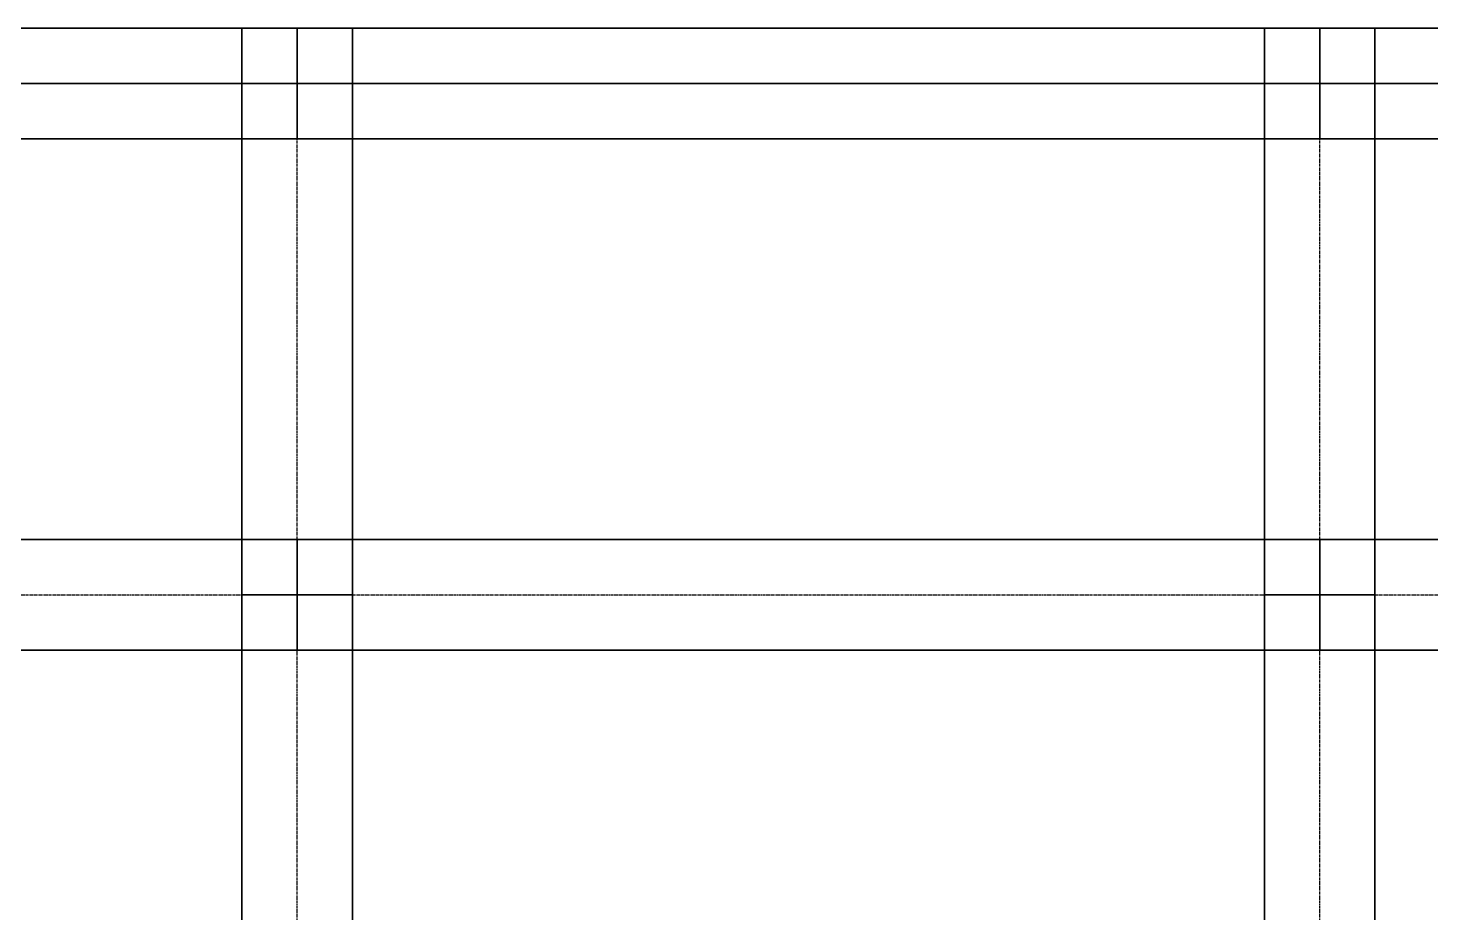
# Model space of a CAD drawing. Extents: x -12 to 2097, y 100 to 3117.
# Drawn here: x 292.6 to 597.2, y 2924.9 to 3116.9 of the extents above; entities that cross this region are included whole.
import ezdxf

# ---------------------------------------------------------------- set-up
doc = ezdxf.new("R2010")
doc.units = 0
doc.header["$MEASUREMENT"] = 0
doc.linetypes.add('Center', pattern=[2, 1.25, -0.25, 0.25, -0.25])
for name, color, linetype in [('BEAM', 5, 'CONTINUOUS'), ('CENTERLINES', 7, 'CONTINUOUS'), ('COLS', 5, 'CONTINUOUS'), ('SLAB', 6, 'CONTINUOUS')]:
    doc.layers.add(name, color=color, linetype=linetype)

msp = doc.modelspace()

# ---------------------------------------------------------------- linework, layer by layer
at = {"layer": 'BEAM', "color": 5, "linetype": 'CONTINUOUS'}
for points in [[(240, 3116.916, 600), (240, 3116.916, 624), (351, 3116.916, 624), (351, 3116.916, 600)], [(240, 3116.916, 624), (240, 3092.916, 624), (351, 3092.916, 624), (351, 3116.916, 624)], [(240, 3092.916, 600), (240, 3116.916, 600), (351, 3116.916, 600), (351, 3092.916, 600)], [(240, 3116.916, 468), (240, 3116.916, 492), (351, 3116.916, 492), (351, 3116.916, 468)], [(240, 3116.916, 492), (240, 3092.916, 492), (351, 3092.916, 492), (351, 3116.916, 492)], [(240, 3092.916, 468), (240, 3116.916, 468), (351, 3116.916, 468), (351, 3092.916, 468)], [(240, 3116.916, 336), (240, 3116.916, 360), (351, 3116.916, 360), (351, 3116.916, 336)], [(240, 3116.916, 360), (240, 3092.916, 360), (351, 3092.916, 360), (351, 3116.916, 360)], [(240, 3092.916, 336), (240, 3116.916, 336), (351, 3116.916, 336), (351, 3092.916, 336)], [(240, 3116.916, 204), (240, 3116.916, 228), (351, 3116.916, 228), (351, 3116.916, 204)], [(240, 3116.916, 228), (240, 3092.916, 228), (351, 3092.916, 228), (351, 3116.916, 228)], [(240, 3092.916, 204), (240, 3116.916, 204), (351, 3116.916, 204), (351, 3092.916, 204)], [(240, 3116.916, 60), (240, 3116.916, 84), (351, 3116.916, 84), (351, 3116.916, 60)], [(240, 3116.916, 84), (240, 3092.916, 84), (351, 3092.916, 84), (351, 3116.916, 84)], [(240, 3092.916, 60), (240, 3116.916, 60), (351, 3116.916, 60), (351, 3092.916, 60)], [(351, 3116.916, 600), (351, 3116.916, 624), (573, 3116.916, 624), (573, 3116.916, 600)], [(351, 3116.916, 624), (351, 3092.916, 624), (573, 3092.916, 624), (573, 3116.916, 624)], [(351, 3092.916, 600), (351, 3116.916, 600), (573, 3116.916, 600), (573, 3092.916, 600)], [(351, 3116.916, 468), (351, 3116.916, 492), (573, 3116.916, 492), (573, 3116.916, 468)], [(351, 3116.916, 492), (351, 3092.916, 492), (573, 3092.916, 492), (573, 3116.916, 492)], [(351, 3092.916, 468), (351, 3116.916, 468), (573, 3116.916, 468), (573, 3092.916, 468)], [(351, 3116.916, 336), (351, 3116.916, 360), (573, 3116.916, 360), (573, 3116.916, 336)], [(351, 3116.916, 360), (351, 3092.916, 360), (573, 3092.916, 360), (573, 3116.916, 360)], [(351, 3092.916, 336), (351, 3116.916, 336), (573, 3116.916, 336), (573, 3092.916, 336)], [(351, 3116.916, 204), (351, 3116.916, 228), (573, 3116.916, 228), (573, 3116.916, 204)], [(351, 3116.916, 228), (351, 3092.916, 228), (573, 3092.916, 228), (573, 3116.916, 228)], [(351, 3092.916, 204), (351, 3116.916, 204), (573, 3116.916, 204), (573, 3092.916, 204)], [(351, 3116.916, 60), (351, 3116.916, 84), (573, 3116.916, 84), (573, 3116.916, 60)], [(351, 3116.916, 84), (351, 3092.916, 84), (573, 3092.916, 84), (573, 3116.916, 84)], [(351, 3092.916, 60), (351, 3116.916, 60), (573, 3116.916, 60), (573, 3092.916, 60)], [(351, 3116.916), (351, 3116.916, 24), (573, 3116.916, 24), (573, 3116.916)], [(351, 3116.916, 24), (351, 3092.916, 24), (573, 3092.916, 24), (573, 3116.916, 24)], [(351, 3092.916), (351, 3116.916), (573, 3116.916), (573, 3092.916)], [(573, 3116.916, 600), (573, 3116.916, 624), (744, 3116.916, 624), (744, 3116.916, 600)], [(573, 3116.916, 624), (573, 3092.916, 624), (744, 3092.916, 624), (744, 3116.916, 624)], [(573, 3092.916, 600), (573, 3116.916, 600), (744, 3116.916, 600), (744, 3092.916, 600)], [(573, 3116.916, 468), (573, 3116.916, 492), (744, 3116.916, 492), (744, 3116.916, 468)], [(573, 3116.916, 492), (573, 3092.916, 492), (744, 3092.916, 492), (744, 3116.916, 492)], [(573, 3092.916, 468), (573, 3116.916, 468), (744, 3116.916, 468), (744, 3092.916, 468)], [(573, 3116.916, 336), (573, 3116.916, 360), (744, 3116.916, 360), (744, 3116.916, 336)], [(573, 3116.916, 360), (573, 3092.916, 360), (744, 3092.916, 360), (744, 3116.916, 360)], [(573, 3092.916, 336), (573, 3116.916, 336), (744, 3116.916, 336), (744, 3092.916, 336)], [(573, 3116.916, 204), (573, 3116.916, 228), (744, 3116.916, 228), (744, 3116.916, 204)], [(573, 3116.916, 228), (573, 3092.916, 228), (744, 3092.916, 228), (744, 3116.916, 228)], [(573, 3092.916, 204), (573, 3116.916, 204), (744, 3116.916, 204), (744, 3092.916, 204)], [(573, 3116.916, 60), (573, 3116.916, 84), (744, 3116.916, 84), (744, 3116.916, 60)], [(573, 3116.916, 84), (573, 3092.916, 84), (744, 3092.916, 84), (744, 3116.916, 84)], [(573, 3092.916, 60), (573, 3116.916, 60), (744, 3116.916, 60), (744, 3092.916, 60)], [(339, 2993.916, 600), (339, 2993.916, 624), (339, 3104.916, 624), (339, 3104.916, 600)], [(339, 2993.916, 624), (363, 2993.916, 624), (363, 3104.916, 624), (339, 3104.916, 624)], [(363, 2993.916, 600), (339, 2993.916, 600), (339, 3104.916, 600), (363, 3104.916, 600)], [(339, 2993.916, 468), (339, 2993.916, 492), (339, 3104.916, 492), (339, 3104.916, 468)], [(339, 2993.916, 492), (363, 2993.916, 492), (363, 3104.916, 492), (339, 3104.916, 492)], [(363, 2993.916, 468), (339, 2993.916, 468), (339, 3104.916, 468), (363, 3104.916, 468)], [(339, 2993.916, 336), (339, 2993.916, 360), (339, 3104.916, 360), (339, 3104.916, 336)], [(339, 2993.916, 360), (363, 2993.916, 360), (363, 3104.916, 360), (339, 3104.916, 360)], [(363, 2993.916, 336), (339, 2993.916, 336), (339, 3104.916, 336), (363, 3104.916, 336)], [(339, 2993.916, 204), (339, 2993.916, 228), (339, 3104.916, 228), (339, 3104.916, 204)], [(339, 2993.916, 228), (363, 2993.916, 228), (363, 3104.916, 228), (339, 3104.916, 228)], [(363, 2993.916, 204), (339, 2993.916, 204), (339, 3104.916, 204), (363, 3104.916, 204)], [(339, 2993.916, 60), (339, 2993.916, 84), (339, 3104.916, 84), (339, 3104.916, 60)], [(339, 2993.916, 84), (363, 2993.916, 84), (363, 3104.916, 84), (339, 3104.916, 84)], [(363, 2993.916, 60), (339, 2993.916, 60), (339, 3104.916, 60), (363, 3104.916, 60)], [(363, 2993.916, 624), (363, 2993.916, 600), (363, 3104.916, 600), (363, 3104.916, 624)], [(363, 2993.916, 492), (363, 2993.916, 468), (363, 3104.916, 468), (363, 3104.916, 492)], [(363, 2993.916, 360), (363, 2993.916, 336), (363, 3104.916, 336), (363, 3104.916, 360)], [(363, 2993.916, 228), (363, 2993.916, 204), (363, 3104.916, 204), (363, 3104.916, 228)], [(363, 2993.916, 84), (363, 2993.916, 60), (363, 3104.916, 60), (363, 3104.916, 84)], [(561, 2993.916, 600), (561, 2993.916, 624), (561, 3104.916, 624), (561, 3104.916, 600)], [(561, 2993.916, 624), (585, 2993.916, 624), (585, 3104.916, 624), (561, 3104.916, 624)], [(585, 2993.916, 600), (561, 2993.916, 600), (561, 3104.916, 600), (585, 3104.916, 600)], [(561, 2993.916, 468), (561, 2993.916, 492), (561, 3104.916, 492), (561, 3104.916, 468)], [(561, 2993.916, 492), (585, 2993.916, 492), (585, 3104.916, 492), (561, 3104.916, 492)], [(585, 2993.916, 468), (561, 2993.916, 468), (561, 3104.916, 468), (585, 3104.916, 468)], [(561, 2993.916, 336), (561, 2993.916, 360), (561, 3104.916, 360), (561, 3104.916, 336)], [(561, 2993.916, 360), (585, 2993.916, 360), (585, 3104.916, 360), (561, 3104.916, 360)], [(585, 2993.916, 336), (561, 2993.916, 336), (561, 3104.916, 336), (585, 3104.916, 336)], [(561, 2993.916, 204), (561, 2993.916, 228), (561, 3104.916, 228), (561, 3104.916, 204)], [(561, 2993.916, 228), (585, 2993.916, 228), (585, 3104.916, 228), (561, 3104.916, 228)], [(585, 2993.916, 204), (561, 2993.916, 204), (561, 3104.916, 204), (585, 3104.916, 204)], [(561, 2993.916, 60), (561, 2993.916, 84), (561, 3104.916, 84), (561, 3104.916, 60)], [(561, 2993.916, 84), (585, 2993.916, 84), (585, 3104.916, 84), (561, 3104.916, 84)], [(585, 2993.916, 60), (561, 2993.916, 60), (561, 3104.916, 60), (585, 3104.916, 60)], [(585, 2993.916, 624), (585, 2993.916, 600), (585, 3104.916, 600), (585, 3104.916, 624)], [(585, 2993.916, 492), (585, 2993.916, 468), (585, 3104.916, 468), (585, 3104.916, 492)], [(585, 2993.916, 360), (585, 2993.916, 336), (585, 3104.916, 336), (585, 3104.916, 360)], [(585, 2993.916, 228), (585, 2993.916, 204), (585, 3104.916, 204), (585, 3104.916, 228)], [(585, 2993.916, 84), (585, 2993.916, 60), (585, 3104.916, 60), (585, 3104.916, 84)], [(240, 3092.916, 624), (240, 3092.916, 600), (351, 3092.916, 600), (351, 3092.916, 624)], [(240, 3092.916, 492), (240, 3092.916, 468), (351, 3092.916, 468), (351, 3092.916, 492)], [(240, 3092.916, 360), (240, 3092.916, 336), (351, 3092.916, 336), (351, 3092.916, 360)], [(240, 3092.916, 228), (240, 3092.916, 204), (351, 3092.916, 204), (351, 3092.916, 228)], [(240, 3092.916, 84), (240, 3092.916, 60), (351, 3092.916, 60), (351, 3092.916, 84)], [(351, 3092.916, 624), (351, 3092.916, 600), (573, 3092.916, 600), (573, 3092.916, 624)], [(351, 3092.916, 492), (351, 3092.916, 468), (573, 3092.916, 468), (573, 3092.916, 492)], [(351, 3092.916, 360), (351, 3092.916, 336), (573, 3092.916, 336), (573, 3092.916, 360)], [(351, 3092.916, 228), (351, 3092.916, 204), (573, 3092.916, 204), (573, 3092.916, 228)], [(351, 3092.916, 84), (351, 3092.916, 60), (573, 3092.916, 60), (573, 3092.916, 84)], [(351, 3092.916, 24), (351, 3092.916), (573, 3092.916), (573, 3092.916, 24)], [(573, 3092.916, 624), (573, 3092.916, 600), (744, 3092.916, 600), (744, 3092.916, 624)], [(573, 3092.916, 492), (573, 3092.916, 468), (744, 3092.916, 468), (744, 3092.916, 492)], [(573, 3092.916, 360), (573, 3092.916, 336), (744, 3092.916, 336), (744, 3092.916, 360)], [(573, 3092.916, 228), (573, 3092.916, 204), (744, 3092.916, 204), (744, 3092.916, 228)], [(573, 3092.916, 84), (573, 3092.916, 60), (744, 3092.916, 60), (744, 3092.916, 84)], [(240, 3005.916, 600), (240, 3005.916, 624), (351, 3005.916, 624), (351, 3005.916, 600)], [(240, 3005.916, 624), (240, 2981.916, 624), (351, 2981.916, 624), (351, 3005.916, 624)], [(240, 2981.916, 600), (240, 3005.916, 600), (351, 3005.916, 600), (351, 2981.916, 600)], [(240, 3005.916, 468), (240, 3005.916, 492), (351, 3005.916, 492), (351, 3005.916, 468)], [(240, 3005.916, 492), (240, 2981.916, 492), (351, 2981.916, 492), (351, 3005.916, 492)], [(240, 2981.916, 468), (240, 3005.916, 468), (351, 3005.916, 468), (351, 2981.916, 468)], [(240, 3005.916, 336), (240, 3005.916, 360), (351, 3005.916, 360), (351, 3005.916, 336)], [(240, 3005.916, 360), (240, 2981.916, 360), (351, 2981.916, 360), (351, 3005.916, 360)], [(240, 2981.916, 336), (240, 3005.916, 336), (351, 3005.916, 336), (351, 2981.916, 336)], [(240, 3005.916, 204), (240, 3005.916, 228), (351, 3005.916, 228), (351, 3005.916, 204)], [(240, 3005.916, 228), (240, 2981.916, 228), (351, 2981.916, 228), (351, 3005.916, 228)], [(240, 2981.916, 204), (240, 3005.916, 204), (351, 3005.916, 204), (351, 2981.916, 204)], [(240, 3005.916, 60), (240, 3005.916, 84), (351, 3005.916, 84), (351, 3005.916, 60)], [(240, 3005.916, 84), (240, 2981.916, 84), (351, 2981.916, 84), (351, 3005.916, 84)], [(240, 2981.916, 60), (240, 3005.916, 60), (351, 3005.916, 60), (351, 2981.916, 60)], [(351, 3005.916, 600), (351, 3005.916, 624), (573, 3005.916, 624), (573, 3005.916, 600)], [(351, 3005.916, 624), (351, 2981.916, 624), (573, 2981.916, 624), (573, 3005.916, 624)], [(351, 2981.916, 600), (351, 3005.916, 600), (573, 3005.916, 600), (573, 2981.916, 600)], [(351, 3005.916, 468), (351, 3005.916, 492), (573, 3005.916, 492), (573, 3005.916, 468)], [(351, 3005.916, 492), (351, 2981.916, 492), (573, 2981.916, 492), (573, 3005.916, 492)], [(351, 2981.916, 468), (351, 3005.916, 468), (573, 3005.916, 468), (573, 2981.916, 468)], [(351, 3005.916, 336), (351, 3005.916, 360), (573, 3005.916, 360), (573, 3005.916, 336)], [(351, 3005.916, 360), (351, 2981.916, 360), (573, 2981.916, 360), (573, 3005.916, 360)], [(351, 2981.916, 336), (351, 3005.916, 336), (573, 3005.916, 336), (573, 2981.916, 336)], [(351, 3005.916, 204), (351, 3005.916, 228), (573, 3005.916, 228), (573, 3005.916, 204)], [(351, 3005.916, 228), (351, 2981.916, 228), (573, 2981.916, 228), (573, 3005.916, 228)], [(351, 2981.916, 204), (351, 3005.916, 204), (573, 3005.916, 204), (573, 2981.916, 204)], [(351, 3005.916, 60), (351, 3005.916, 84), (573, 3005.916, 84), (573, 3005.916, 60)], [(351, 3005.916, 84), (351, 2981.916, 84), (573, 2981.916, 84), (573, 3005.916, 84)], [(351, 2981.916, 60), (351, 3005.916, 60), (573, 3005.916, 60), (573, 2981.916, 60)], [(351, 3005.916), (351, 3005.916, 24), (573, 3005.916, 24), (573, 3005.916)], [(351, 3005.916, 24), (351, 2981.916, 24), (573, 2981.916, 24), (573, 3005.916, 24)], [(351, 2981.916), (351, 3005.916), (573, 3005.916), (573, 2981.916)], [(573, 3005.916, 600), (573, 3005.916, 624), (744, 3005.916, 624), (744, 3005.916, 600)], [(573, 3005.916, 624), (573, 2981.916, 624), (744, 2981.916, 624), (744, 3005.916, 624)], [(573, 2981.916, 600), (573, 3005.916, 600), (744, 3005.916, 600), (744, 2981.916, 600)], [(573, 3005.916, 468), (573, 3005.916, 492), (744, 3005.916, 492), (744, 3005.916, 468)], [(573, 3005.916, 492), (573, 2981.916, 492), (744, 2981.916, 492), (744, 3005.916, 492)], [(573, 2981.916, 468), (573, 3005.916, 468), (744, 3005.916, 468), (744, 2981.916, 468)], [(573, 3005.916, 336), (573, 3005.916, 360), (744, 3005.916, 360), (744, 3005.916, 336)], [(573, 3005.916, 360), (573, 2981.916, 360), (744, 2981.916, 360), (744, 3005.916, 360)], [(573, 2981.916, 336), (573, 3005.916, 336), (744, 3005.916, 336), (744, 2981.916, 336)], [(573, 3005.916, 204), (573, 3005.916, 228), (744, 3005.916, 228), (744, 3005.916, 204)], [(573, 3005.916, 228), (573, 2981.916, 228), (744, 2981.916, 228), (744, 3005.916, 228)], [(573, 2981.916, 204), (573, 3005.916, 204), (744, 3005.916, 204), (744, 2981.916, 204)], [(573, 3005.916, 60), (573, 3005.916, 84), (744, 3005.916, 84), (744, 3005.916, 60)], [(573, 3005.916, 84), (573, 2981.916, 84), (744, 2981.916, 84), (744, 3005.916, 84)], [(573, 2981.916, 60), (573, 3005.916, 60), (744, 3005.916, 60), (744, 2981.916, 60)], [(339, 2908.92, 600), (339, 2908.92, 624), (339, 2993.916, 624), (339, 2993.916, 600)], [(339, 2908.92, 624), (363, 2908.92, 624), (363, 2993.916, 624), (339, 2993.916, 624)], [(363, 2908.92, 600), (339, 2908.92, 600), (339, 2993.916, 600), (363, 2993.916, 600)], [(339, 2908.92, 468), (339, 2908.92, 492), (339, 2993.916, 492), (339, 2993.916, 468)], [(339, 2908.92, 492), (363, 2908.92, 492), (363, 2993.916, 492), (339, 2993.916, 492)], [(363, 2908.92, 468), (339, 2908.92, 468), (339, 2993.916, 468), (363, 2993.916, 468)], [(339, 2908.92, 336), (339, 2908.92, 360), (339, 2993.916, 360), (339, 2993.916, 336)], [(339, 2908.92, 360), (363, 2908.92, 360), (363, 2993.916, 360), (339, 2993.916, 360)], [(363, 2908.92, 336), (339, 2908.92, 336), (339, 2993.916, 336), (363, 2993.916, 336)], [(339, 2908.92, 204), (339, 2908.92, 228), (339, 2993.916, 228), (339, 2993.916, 204)], [(339, 2908.92, 228), (363, 2908.92, 228), (363, 2993.916, 228), (339, 2993.916, 228)], [(363, 2908.92, 204), (339, 2908.92, 204), (339, 2993.916, 204), (363, 2993.916, 204)], [(339, 2908.92, 60), (339, 2908.92, 84), (339, 2993.916, 84), (339, 2993.916, 60)], [(339, 2908.92, 84), (363, 2908.92, 84), (363, 2993.916, 84), (339, 2993.916, 84)], [(363, 2908.92, 60), (339, 2908.92, 60), (339, 2993.916, 60), (363, 2993.916, 60)], [(363, 2908.92, 624), (363, 2908.92, 600), (363, 2993.916, 600), (363, 2993.916, 624)], [(363, 2908.92, 492), (363, 2908.92, 468), (363, 2993.916, 468), (363, 2993.916, 492)], [(363, 2908.92, 360), (363, 2908.92, 336), (363, 2993.916, 336), (363, 2993.916, 360)], [(363, 2908.92, 228), (363, 2908.92, 204), (363, 2993.916, 204), (363, 2993.916, 228)], [(363, 2908.92, 84), (363, 2908.92, 60), (363, 2993.916, 60), (363, 2993.916, 84)], [(561, 2908.92, 600), (561, 2908.92, 624), (561, 2993.916, 624), (561, 2993.916, 600)], [(561, 2908.92, 624), (585, 2908.92, 624), (585, 2993.916, 624), (561, 2993.916, 624)], [(585, 2908.92, 600), (561, 2908.92, 600), (561, 2993.916, 600), (585, 2993.916, 600)], [(561, 2908.92, 468), (561, 2908.92, 492), (561, 2993.916, 492), (561, 2993.916, 468)], [(561, 2908.92, 492), (585, 2908.92, 492), (585, 2993.916, 492), (561, 2993.916, 492)], [(585, 2908.92, 468), (561, 2908.92, 468), (561, 2993.916, 468), (585, 2993.916, 468)], [(561, 2908.92, 336), (561, 2908.92, 360), (561, 2993.916, 360), (561, 2993.916, 336)], [(561, 2908.92, 360), (585, 2908.92, 360), (585, 2993.916, 360), (561, 2993.916, 360)], [(585, 2908.92, 336), (561, 2908.92, 336), (561, 2993.916, 336), (585, 2993.916, 336)], [(561, 2908.92, 204), (561, 2908.92, 228), (561, 2993.916, 228), (561, 2993.916, 204)], [(561, 2908.92, 228), (585, 2908.92, 228), (585, 2993.916, 228), (561, 2993.916, 228)], [(585, 2908.92, 204), (561, 2908.92, 204), (561, 2993.916, 204), (585, 2993.916, 204)], [(561, 2908.92, 60), (561, 2908.92, 84), (561, 2993.916, 84), (561, 2993.916, 60)], [(561, 2908.92, 84), (585, 2908.92, 84), (585, 2993.916, 84), (561, 2993.916, 84)], [(585, 2908.92, 60), (561, 2908.92, 60), (561, 2993.916, 60), (585, 2993.916, 60)], [(585, 2908.92, 624), (585, 2908.92, 600), (585, 2993.916, 600), (585, 2993.916, 624)], [(585, 2908.92, 492), (585, 2908.92, 468), (585, 2993.916, 468), (585, 2993.916, 492)], [(585, 2908.92, 360), (585, 2908.92, 336), (585, 2993.916, 336), (585, 2993.916, 360)], [(585, 2908.92, 228), (585, 2908.92, 204), (585, 2993.916, 204), (585, 2993.916, 228)], [(585, 2908.92, 84), (585, 2908.92, 60), (585, 2993.916, 60), (585, 2993.916, 84)], [(240, 2981.916, 624), (240, 2981.916, 600), (351, 2981.916, 600), (351, 2981.916, 624)], [(240, 2981.916, 492), (240, 2981.916, 468), (351, 2981.916, 468), (351, 2981.916, 492)], [(240, 2981.916, 360), (240, 2981.916, 336), (351, 2981.916, 336), (351, 2981.916, 360)], [(240, 2981.916, 228), (240, 2981.916, 204), (351, 2981.916, 204), (351, 2981.916, 228)], [(240, 2981.916, 84), (240, 2981.916, 60), (351, 2981.916, 60), (351, 2981.916, 84)], [(351, 2981.916, 624), (351, 2981.916, 600), (573, 2981.916, 600), (573, 2981.916, 624)], [(351, 2981.916, 492), (351, 2981.916, 468), (573, 2981.916, 468), (573, 2981.916, 492)], [(351, 2981.916, 360), (351, 2981.916, 336), (573, 2981.916, 336), (573, 2981.916, 360)], [(351, 2981.916, 228), (351, 2981.916, 204), (573, 2981.916, 204), (573, 2981.916, 228)], [(351, 2981.916, 84), (351, 2981.916, 60), (573, 2981.916, 60), (573, 2981.916, 84)], [(351, 2981.916, 24), (351, 2981.916), (573, 2981.916), (573, 2981.916, 24)], [(573, 2981.916, 624), (573, 2981.916, 600), (744, 2981.916, 600), (744, 2981.916, 624)], [(573, 2981.916, 492), (573, 2981.916, 468), (744, 2981.916, 468), (744, 2981.916, 492)], [(573, 2981.916, 360), (573, 2981.916, 336), (744, 2981.916, 336), (744, 2981.916, 360)], [(573, 2981.916, 228), (573, 2981.916, 204), (744, 2981.916, 204), (744, 2981.916, 228)], [(573, 2981.916, 84), (573, 2981.916, 60), (744, 2981.916, 60), (744, 2981.916, 84)]]:
    msp.add_3dface(points, dxfattribs=at)
at = {"layer": 'CENTERLINES', "color": 0, "linetype": 'CENTER', "ltscale": 0.5}
for p, q in [((240, 3104.916, 624), (351, 3104.916, 624)), ((240, 3104.916, 492), (351, 3104.916, 492)), ((240, 3104.916, 360), (351, 3104.916, 360)), ((240, 3104.916, 228), (351, 3104.916, 228)), ((240, 3104.916, 84), (351, 3104.916, 84)), ((351, 2993.916, 624), (351, 3104.916, 624)), ((351, 2993.916, 492), (351, 3104.916, 492)), ((351, 2993.916, 360), (351, 3104.916, 360)), ((351, 2993.916, 228), (351, 3104.916, 228)), ((351, 2993.916, 84), (351, 3104.916, 84)), ((351, 3104.916, 624), (573, 3104.916, 624)), ((351, 3104.916, 492), (573, 3104.916, 492)), ((351, 3104.916, 360), (573, 3104.916, 360)), ((351, 3104.916, 228), (573, 3104.916, 228)), ((351, 3104.916, 84), (573, 3104.916, 84)), ((351, 3104.916, 24), (573, 3104.916, 24)), ((351, 3104.916, 492), (351, 3104.916, 624)), ((351, 3104.916, 360), (351, 3104.916, 492)), ((351, 3104.916, 228), (351, 3104.916, 360)), ((351, 3104.916, 84), (351, 3104.916, 228)), ((351, 3104.916, 24), (351, 3104.916, 84)), ((351, 3104.916), (351, 3104.916, 24)), ((573, 2993.916, 624), (573, 3104.916, 624)), ((573, 2993.916, 492), (573, 3104.916, 492)), ((573, 2993.916, 360), (573, 3104.916, 360)), ((573, 2993.916, 228), (573, 3104.916, 228)), ((573, 2993.916, 84), (573, 3104.916, 84)), ((573, 3104.916, 624), (744, 3104.916, 624)), ((573, 3104.916, 492), (744, 3104.916, 492)), ((573, 3104.916, 360), (744, 3104.916, 360)), ((573, 3104.916, 228), (744, 3104.916, 228)), ((573, 3104.916, 84), (744, 3104.916, 84)), ((573, 3104.916, 492), (573, 3104.916, 624)), ((573, 3104.916, 360), (573, 3104.916, 492)), ((573, 3104.916, 228), (573, 3104.916, 360)), ((573, 3104.916, 84), (573, 3104.916, 228)), ((573, 3104.916, 24), (573, 3104.916, 84)), ((573, 3104.916), (573, 3104.916, 24)), ((240, 2993.916, 624), (351, 2993.916, 624)), ((240, 2993.916, 492), (351, 2993.916, 492)), ((240, 2993.916, 360), (351, 2993.916, 360)), ((240, 2993.916, 228), (351, 2993.916, 228)), ((240, 2993.916, 84), (351, 2993.916, 84)), ((351, 2908.92, 624), (351, 2993.916, 624)), ((351, 2908.92, 492), (351, 2993.916, 492)), ((351, 2908.92, 360), (351, 2993.916, 360)), ((351, 2908.92, 228), (351, 2993.916, 228)), ((351, 2908.92, 84), (351, 2993.916, 84)), ((351, 2993.916, 624), (573, 2993.916, 624)), ((351, 2993.916, 492), (573, 2993.916, 492)), ((351, 2993.916, 360), (573, 2993.916, 360)), ((351, 2993.916, 228), (573, 2993.916, 228)), ((351, 2993.916, 84), (573, 2993.916, 84)), ((351, 2993.916, 24), (573, 2993.916, 24)), ((351, 2993.916, 492), (351, 2993.916, 624)), ((351, 2993.916, 360), (351, 2993.916, 492)), ((351, 2993.916, 228), (351, 2993.916, 360)), ((351, 2993.916, 84), (351, 2993.916, 228)), ((351, 2993.916, 24), (351, 2993.916, 84)), ((351, 2993.916), (351, 2993.916, 24)), ((573, 2908.92, 624), (573, 2993.916, 624)), ((573, 2908.92, 492), (573, 2993.916, 492)), ((573, 2908.92, 360), (573, 2993.916, 360)), ((573, 2908.92, 228), (573, 2993.916, 228)), ((573, 2908.92, 84), (573, 2993.916, 84)), ((573, 2993.916, 624), (744, 2993.916, 624)), ((573, 2993.916, 492), (744, 2993.916, 492)), ((573, 2993.916, 360), (744, 2993.916, 360)), ((573, 2993.916, 228), (744, 2993.916, 228)), ((573, 2993.916, 84), (744, 2993.916, 84)), ((573, 2993.916, 492), (573, 2993.916, 624)), ((573, 2993.916, 360), (573, 2993.916, 492)), ((573, 2993.916, 228), (573, 2993.916, 360)), ((573, 2993.916, 84), (573, 2993.916, 228)), ((573, 2993.916, 24), (573, 2993.916, 84)), ((573, 2993.916), (573, 2993.916, 24))]:
    msp.add_line(p, q, dxfattribs=at)
at = {"layer": 'CENTERLINES', "color": 0, "linetype": 'CENTER'}
for elevation in [624, 492, 360, 228, 84]:
    msp.add_lwpolyline([(0, 1540.92), (0, 1711.92), (0, 1882.92), (0, 2053.92), (0, 2224.92), (0, 2395.92), (0, 2566.92), (0, 2737.92), (0, 2908.92), (0, 2993.916), (0, 3104.916), (111, 3104.916), (240, 3104.916), (351, 3104.916), (402, 3104.916), (573, 3104.916), (744, 3104.916), (915, 3104.916), (987, 3104.916), (1098, 3104.916), (1170, 3104.916), (1341, 3104.916)], dxfattribs=dict(at, elevation=elevation))
at = {"layer": 'COLS', "color": 5, "linetype": 'CONTINUOUS'}
for points in [[(363, 3116.916, 492), (339, 3116.916, 492), (339, 3116.916, 624), (363, 3116.916, 624)], [(339, 3116.916, 492), (339, 3092.916, 492), (339, 3092.916, 624), (339, 3116.916, 624)], [(363, 3116.916, 360), (339, 3116.916, 360), (339, 3116.916, 492), (363, 3116.916, 492)], [(339, 3116.916, 360), (339, 3092.916, 360), (339, 3092.916, 492), (339, 3116.916, 492)], [(363, 3116.916, 228), (339, 3116.916, 228), (339, 3116.916, 360), (363, 3116.916, 360)], [(339, 3116.916, 228), (339, 3092.916, 228), (339, 3092.916, 360), (339, 3116.916, 360)], [(363, 3116.916, 84), (339, 3116.916, 84), (339, 3116.916, 228), (363, 3116.916, 228)], [(339, 3116.916, 84), (339, 3092.916, 84), (339, 3092.916, 228), (339, 3116.916, 228)], [(363, 3116.916, 24), (339, 3116.916, 24), (339, 3116.916, 84), (363, 3116.916, 84)], [(339, 3116.916, 24), (339, 3092.916, 24), (339, 3092.916, 84), (339, 3116.916, 84)], [(363, 3116.916), (339, 3116.916), (339, 3116.916, 24), (363, 3116.916, 24)], [(339, 3116.916), (339, 3092.916), (339, 3092.916, 24), (339, 3116.916, 24)], [(363, 3092.916, 492), (363, 3116.916, 492), (363, 3116.916, 624), (363, 3092.916, 624)], [(363, 3092.916, 360), (363, 3116.916, 360), (363, 3116.916, 492), (363, 3092.916, 492)], [(363, 3092.916, 228), (363, 3116.916, 228), (363, 3116.916, 360), (363, 3092.916, 360)], [(363, 3092.916, 84), (363, 3116.916, 84), (363, 3116.916, 228), (363, 3092.916, 228)], [(363, 3092.916, 24), (363, 3116.916, 24), (363, 3116.916, 84), (363, 3092.916, 84)], [(363, 3092.916), (363, 3116.916), (363, 3116.916, 24), (363, 3092.916, 24)], [(585, 3116.916, 492), (561, 3116.916, 492), (561, 3116.916, 624), (585, 3116.916, 624)], [(561, 3116.916, 492), (561, 3092.916, 492), (561, 3092.916, 624), (561, 3116.916, 624)], [(585, 3116.916, 360), (561, 3116.916, 360), (561, 3116.916, 492), (585, 3116.916, 492)], [(561, 3116.916, 360), (561, 3092.916, 360), (561, 3092.916, 492), (561, 3116.916, 492)], [(585, 3116.916, 228), (561, 3116.916, 228), (561, 3116.916, 360), (585, 3116.916, 360)], [(561, 3116.916, 228), (561, 3092.916, 228), (561, 3092.916, 360), (561, 3116.916, 360)], [(585, 3116.916, 84), (561, 3116.916, 84), (561, 3116.916, 228), (585, 3116.916, 228)], [(561, 3116.916, 84), (561, 3092.916, 84), (561, 3092.916, 228), (561, 3116.916, 228)], [(585, 3116.916, 24), (561, 3116.916, 24), (561, 3116.916, 84), (585, 3116.916, 84)], [(561, 3116.916, 24), (561, 3092.916, 24), (561, 3092.916, 84), (561, 3116.916, 84)], [(585, 3116.916), (561, 3116.916), (561, 3116.916, 24), (585, 3116.916, 24)], [(561, 3116.916), (561, 3092.916), (561, 3092.916, 24), (561, 3116.916, 24)], [(585, 3092.916, 492), (585, 3116.916, 492), (585, 3116.916, 624), (585, 3092.916, 624)], [(585, 3092.916, 360), (585, 3116.916, 360), (585, 3116.916, 492), (585, 3092.916, 492)], [(585, 3092.916, 228), (585, 3116.916, 228), (585, 3116.916, 360), (585, 3092.916, 360)], [(585, 3092.916, 84), (585, 3116.916, 84), (585, 3116.916, 228), (585, 3092.916, 228)], [(585, 3092.916, 24), (585, 3116.916, 24), (585, 3116.916, 84), (585, 3092.916, 84)], [(585, 3092.916), (585, 3116.916), (585, 3116.916, 24), (585, 3092.916, 24)], [(339, 3092.916, 492), (363, 3092.916, 492), (363, 3092.916, 624), (339, 3092.916, 624)], [(339, 3092.916, 360), (363, 3092.916, 360), (363, 3092.916, 492), (339, 3092.916, 492)], [(339, 3092.916, 228), (363, 3092.916, 228), (363, 3092.916, 360), (339, 3092.916, 360)], [(339, 3092.916, 84), (363, 3092.916, 84), (363, 3092.916, 228), (339, 3092.916, 228)], [(339, 3092.916, 24), (363, 3092.916, 24), (363, 3092.916, 84), (339, 3092.916, 84)], [(339, 3092.916), (363, 3092.916), (363, 3092.916, 24), (339, 3092.916, 24)], [(561, 3092.916, 492), (585, 3092.916, 492), (585, 3092.916, 624), (561, 3092.916, 624)], [(561, 3092.916, 360), (585, 3092.916, 360), (585, 3092.916, 492), (561, 3092.916, 492)], [(561, 3092.916, 228), (585, 3092.916, 228), (585, 3092.916, 360), (561, 3092.916, 360)], [(561, 3092.916, 84), (585, 3092.916, 84), (585, 3092.916, 228), (561, 3092.916, 228)], [(561, 3092.916, 24), (585, 3092.916, 24), (585, 3092.916, 84), (561, 3092.916, 84)], [(561, 3092.916), (585, 3092.916), (585, 3092.916, 24), (561, 3092.916, 24)], [(363, 3005.916, 492), (339, 3005.916, 492), (339, 3005.916, 624), (363, 3005.916, 624)], [(339, 3005.916, 492), (339, 2981.916, 492), (339, 2981.916, 624), (339, 3005.916, 624)], [(363, 3005.916, 360), (339, 3005.916, 360), (339, 3005.916, 492), (363, 3005.916, 492)], [(339, 3005.916, 360), (339, 2981.916, 360), (339, 2981.916, 492), (339, 3005.916, 492)], [(363, 3005.916, 228), (339, 3005.916, 228), (339, 3005.916, 360), (363, 3005.916, 360)], [(339, 3005.916, 228), (339, 2981.916, 228), (339, 2981.916, 360), (339, 3005.916, 360)], [(363, 3005.916, 84), (339, 3005.916, 84), (339, 3005.916, 228), (363, 3005.916, 228)], [(339, 3005.916, 84), (339, 2981.916, 84), (339, 2981.916, 228), (339, 3005.916, 228)], [(363, 3005.916, 24), (339, 3005.916, 24), (339, 3005.916, 84), (363, 3005.916, 84)], [(339, 3005.916, 24), (339, 2981.916, 24), (339, 2981.916, 84), (339, 3005.916, 84)], [(363, 3005.916), (339, 3005.916), (339, 3005.916, 24), (363, 3005.916, 24)], [(339, 3005.916), (339, 2981.916), (339, 2981.916, 24), (339, 3005.916, 24)], [(363, 2981.916, 492), (363, 3005.916, 492), (363, 3005.916, 624), (363, 2981.916, 624)], [(363, 2981.916, 360), (363, 3005.916, 360), (363, 3005.916, 492), (363, 2981.916, 492)], [(363, 2981.916, 228), (363, 3005.916, 228), (363, 3005.916, 360), (363, 2981.916, 360)], [(363, 2981.916, 84), (363, 3005.916, 84), (363, 3005.916, 228), (363, 2981.916, 228)], [(363, 2981.916, 24), (363, 3005.916, 24), (363, 3005.916, 84), (363, 2981.916, 84)], [(363, 2981.916), (363, 3005.916), (363, 3005.916, 24), (363, 2981.916, 24)], [(585, 3005.916, 492), (561, 3005.916, 492), (561, 3005.916, 624), (585, 3005.916, 624)], [(561, 3005.916, 492), (561, 2981.916, 492), (561, 2981.916, 624), (561, 3005.916, 624)], [(585, 3005.916, 360), (561, 3005.916, 360), (561, 3005.916, 492), (585, 3005.916, 492)], [(561, 3005.916, 360), (561, 2981.916, 360), (561, 2981.916, 492), (561, 3005.916, 492)], [(585, 3005.916, 228), (561, 3005.916, 228), (561, 3005.916, 360), (585, 3005.916, 360)], [(561, 3005.916, 228), (561, 2981.916, 228), (561, 2981.916, 360), (561, 3005.916, 360)], [(585, 3005.916, 84), (561, 3005.916, 84), (561, 3005.916, 228), (585, 3005.916, 228)], [(561, 3005.916, 84), (561, 2981.916, 84), (561, 2981.916, 228), (561, 3005.916, 228)], [(585, 3005.916, 24), (561, 3005.916, 24), (561, 3005.916, 84), (585, 3005.916, 84)], [(561, 3005.916, 24), (561, 2981.916, 24), (561, 2981.916, 84), (561, 3005.916, 84)], [(585, 3005.916), (561, 3005.916), (561, 3005.916, 24), (585, 3005.916, 24)], [(561, 3005.916), (561, 2981.916), (561, 2981.916, 24), (561, 3005.916, 24)], [(585, 2981.916, 492), (585, 3005.916, 492), (585, 3005.916, 624), (585, 2981.916, 624)], [(585, 2981.916, 360), (585, 3005.916, 360), (585, 3005.916, 492), (585, 2981.916, 492)], [(585, 2981.916, 228), (585, 3005.916, 228), (585, 3005.916, 360), (585, 2981.916, 360)], [(585, 2981.916, 84), (585, 3005.916, 84), (585, 3005.916, 228), (585, 2981.916, 228)], [(585, 2981.916, 24), (585, 3005.916, 24), (585, 3005.916, 84), (585, 2981.916, 84)], [(585, 2981.916), (585, 3005.916), (585, 3005.916, 24), (585, 2981.916, 24)], [(339, 2981.916, 492), (363, 2981.916, 492), (363, 2981.916, 624), (339, 2981.916, 624)], [(339, 2981.916, 360), (363, 2981.916, 360), (363, 2981.916, 492), (339, 2981.916, 492)], [(339, 2981.916, 228), (363, 2981.916, 228), (363, 2981.916, 360), (339, 2981.916, 360)], [(339, 2981.916, 84), (363, 2981.916, 84), (363, 2981.916, 228), (339, 2981.916, 228)], [(339, 2981.916, 24), (363, 2981.916, 24), (363, 2981.916, 84), (339, 2981.916, 84)], [(339, 2981.916), (363, 2981.916), (363, 2981.916, 24), (339, 2981.916, 24)], [(561, 2981.916, 492), (585, 2981.916, 492), (585, 2981.916, 624), (561, 2981.916, 624)], [(561, 2981.916, 360), (585, 2981.916, 360), (585, 2981.916, 492), (561, 2981.916, 492)], [(561, 2981.916, 228), (585, 2981.916, 228), (585, 2981.916, 360), (561, 2981.916, 360)], [(561, 2981.916, 84), (585, 2981.916, 84), (585, 2981.916, 228), (561, 2981.916, 228)], [(561, 2981.916, 24), (585, 2981.916, 24), (585, 2981.916, 84), (561, 2981.916, 84)], [(561, 2981.916), (585, 2981.916), (585, 2981.916, 24), (561, 2981.916, 24)]]:
    msp.add_3dface(points, dxfattribs=at)
at = {"layer": 'SLAB', "color": 6, "linetype": 'CONTINUOUS'}
for points in [[(240, 3104.916, 624), (351, 3104.916, 624), (351, 3104.916, 629), (240, 3104.916, 629)], [(240, 3104.916, 492), (351, 3104.916, 492), (351, 3104.916, 497), (240, 3104.916, 497)], [(240, 3104.916, 360), (351, 3104.916, 360), (351, 3104.916, 365), (240, 3104.916, 365)], [(240, 3104.916, 228), (351, 3104.916, 228), (351, 3104.916, 233), (240, 3104.916, 233)], [(240, 3104.916, 84), (351, 3104.916, 84), (351, 3104.916, 89), (240, 3104.916, 89)], [(351, 3104.916, 624), (402, 3104.916, 624), (402, 3104.916, 629), (351, 3104.916, 629)], [(351, 3104.916, 492), (402, 3104.916, 492), (402, 3104.916, 497), (351, 3104.916, 497)], [(351, 3104.916, 360), (402, 3104.916, 360), (402, 3104.916, 365), (351, 3104.916, 365)], [(351, 3104.916, 228), (402, 3104.916, 228), (402, 3104.916, 233), (351, 3104.916, 233)], [(351, 3104.916, 84), (402, 3104.916, 84), (402, 3104.916, 89), (351, 3104.916, 89)], [(402, 3104.916, 624), (573, 3104.916, 624), (573, 3104.916, 629), (402, 3104.916, 629)], [(402, 3104.916, 492), (573, 3104.916, 492), (573, 3104.916, 497), (402, 3104.916, 497)], [(402, 3104.916, 360), (573, 3104.916, 360), (573, 3104.916, 365), (402, 3104.916, 365)], [(402, 3104.916, 228), (573, 3104.916, 228), (573, 3104.916, 233), (402, 3104.916, 233)], [(402, 3104.916, 84), (573, 3104.916, 84), (573, 3104.916, 89), (402, 3104.916, 89)], [(573, 3104.916, 624), (744, 3104.916, 624), (744, 3104.916, 629), (573, 3104.916, 629)], [(573, 3104.916, 492), (744, 3104.916, 492), (744, 3104.916, 497), (573, 3104.916, 497)], [(573, 3104.916, 360), (744, 3104.916, 360), (744, 3104.916, 365), (573, 3104.916, 365)], [(573, 3104.916, 228), (744, 3104.916, 228), (744, 3104.916, 233), (573, 3104.916, 233)], [(573, 3104.916, 84), (744, 3104.916, 84), (744, 3104.916, 89), (573, 3104.916, 89)]]:
    msp.add_3dface(points, dxfattribs=at)

doc.saveas('drawing.dxf')
